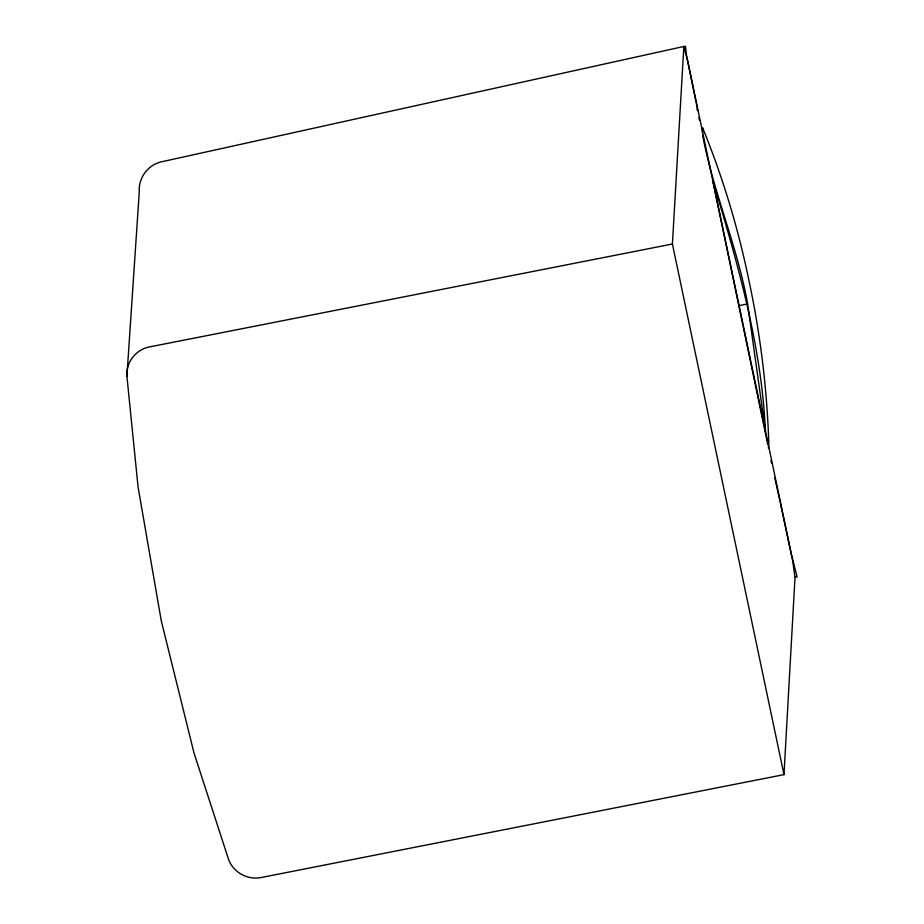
<?xml version="1.0" encoding="UTF-8"?>
<svg xmlns="http://www.w3.org/2000/svg" width="924" height="924" viewBox="0 0 924 924"><rect width="100%" height="100%" fill="white"/><g stroke="black" fill="none" stroke-linecap="round" stroke-linejoin="round"><path stroke-width="1.39" d="M783.979 774.635L672.406 244.017L683.841 46.477L687.803 61.735L791.152 553.164L797.089 576.923L795.01 577.373L783.979 774.635L260.51 877.65C246.974 880.029 233.01 872.117 228.447 859.089L193.994 752.944L161.284 620.893L138.069 486.983L126.911 376.241L139.27 191.903C138.23 178.17 147.667 165.119 161.076 161.908L683.841 46.477M702.344 132.467L702.61 127.766A813.732 684.984 -81.4 0 1 748.925 280.492A813.732 684.984 -81.4 0 1 768.78 442.434L768.445 448.313M126.911 376.241C125.814 362.566 135.597 349.896 148.926 347.031L672.406 244.017M683.425 46.754L685.504 46.304L686.37 54.551L696.072 102.056M739.038 305.694L747.62 303.869C737.41 246.234 713.305 192.446 702.587 135.043M697.193 109.448L697.655 110.534L696.326 103.476M747.62 303.869L765.43 431.242C761.538 345.068 737.271 261.966 712.577 179.891L767.752 444.375M774.751 477.766L780.087 501.64M780.387 502.991L792.7 561.018L795.01 577.373M698.891 117.51L699.456 120.201M770.986 460.406L771.552 463.097"/></g></svg>
